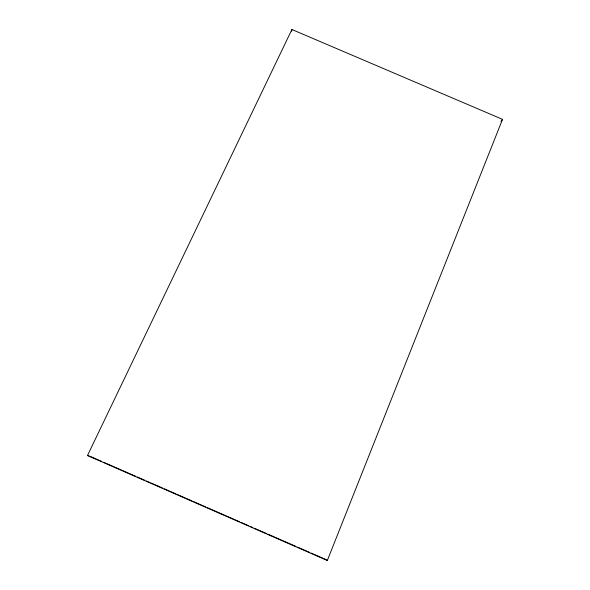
<?xml version="1.0" encoding="UTF-8"?>
<svg xmlns="http://www.w3.org/2000/svg" width="590" height="590" viewBox="0 0 590 590"><rect width="100%" height="100%" fill="white"/><g stroke="black" fill="none" stroke-linecap="round" stroke-linejoin="round"><path stroke-width="0.89" d="M291.681 31.255L291.903 29.5L502.518 119.357L327.31 560.5L87.482 455.539L291.903 29.5M500.969 121.481L502.518 119.357M87.482 455.539L89.083 455.886M89.923 456.254L101.746 461.432M103.434 462.169L135.508 476.204M137.197 476.941L144.793 480.267M146.482 481.012L149.019 482.119M150.708 482.856L162.523 488.026M164.212 488.771L176.027 493.941M177.715 494.678L192.067 500.962M193.756 501.699L205.578 506.869M207.26 507.606L239.341 521.649M241.03 522.386L248.626 525.712M250.315 526.45L252.845 527.556M254.533 528.301L266.356 533.471M268.044 534.208L295.9 546.399M297.589 547.137L309.403 552.314M311.092 553.051L325.444 559.327M326.285 559.703L327.31 560.5"/></g></svg>
